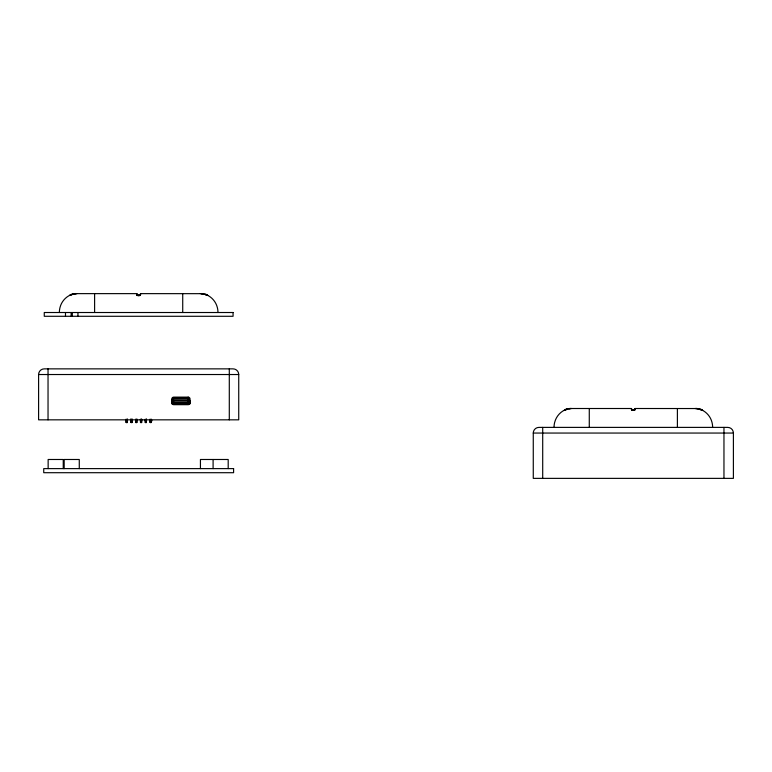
<?xml version="1.0" encoding="UTF-8"?>
<svg xmlns="http://www.w3.org/2000/svg" width="772" height="772" viewBox="0 0 772 772"><rect width="100%" height="100%" fill="white"/><g stroke="black" fill="none" stroke-linecap="round" stroke-linejoin="round"><path stroke-width="1.16" d="M132.031 422.535L132.06 419.148L132.031 422.535L130.941 422.496L130.883 419.148L130.941 422.496L132.012 422.496M136.856 419.148L136.827 422.535L135.708 422.535L135.679 419.148L135.737 422.496L136.827 422.535L136.847 419.119M151.215 422.535L151.244 419.148C153.493 421.637 148.774 423.181 151.196 422.496M189.902 403.592L189.951 400.668L189.536 403.602L190.037 401.575L189.893 403.582L189.873 403.032M172.745 403.65L172.706 397.87L178.042 397.657L176.547 398.198L174.221 397.638L172.445 398.95L172.417 404.238M172.571 401.517L172.88 403.138L188.358 402.714L188.542 398.4L173.169 398.497L172.938 403.167L180.87 403.331L173.295 402.666L172.445 398.95L172.667 403.592L172.503 401.681M189.314 403.592L188.542 398.4L188.995 403.563L189.285 398.941L187.538 397.648L183.572 397.686L183.997 398.14L184.016 397.638L177.714 397.638L177.763 398.198L177.792 397.638M183.997 398.14L184.016 397.638L185.695 398.13L185.637 397.638M187.953 402.695L188.783 403.602L187.664 402.569M140.552 293.765L140.446 294.277M635.211 408.678L635.076 409.228M172.938 403.167L172.706 397.87L187.538 397.648C193.01 402 185.772 405.416 180.889 403.293L185.656 403.032M188.754 403.611L189.285 398.941M173.16 398.555L173.295 402.666L178.023 403.312L173.353 402.666C173.903 401.778 171.963 399.78 172.928 400.842L173.932 402.945M189.14 402.83L183.717 403.312L188.387 402.666L189.314 400.581L188.908 398.989L188.899 403.109L180.889 403.293M188.773 403.216C189.902 402.337 188.271 399.983 189.314 400.61L188.889 403.08L180.889 403.312L188.465 402.627M188.358 402.714L189.072 400.629M173.121 399.404L173.864 398.42L173.121 399.404L173.131 402.415L173.989 403.486L176.286 403.573L173.989 403.486M174.26 400.243L187.48 400.243L187.355 401.199L174.375 401.199L174.26 400.243L187.48 400.243M140.031 294.943L140.07 294.894A3.86 1.293 -9.2 0 1 139.935 295.107M634.69 409.816L634.738 409.768A3.86 1.293 -9.2 0 1 634.594 409.98M139.857 295.097L139.713 295.203A3.667 1.177 -10.8 0 0 139.915 294.943M172.146 403.582L175.755 402.936L188.493 402.887L187.142 403.602L183.138 403.582M69.557 295.396L70.667 294.894A3.86 0.579 -19.8 0 0 70.339 295.097M564.255 410.26L565.229 409.807M189.159 402.55L187.123 403.515L190.491 403.515M172.417 400.678L172.986 400.61M74.633 293.804C67.618 294.779 61.76 300.52 60.052 307.324A20.14 20.14 0 0 0 59.367 312.515M72.568 294.238L72.172 294.354A16.53 16.53 0 0 1 76.988 293.63L136.779 293.63M567.237 409.112C561.09 410.8 556.303 416.089 554.721 422.197A20.14 20.14 0 0 0 554.035 427.389M569.302 408.678L566.831 409.228A16.53 16.53 0 0 1 571.656 408.504L631.448 408.504M570.604 408.542L571.656 408.504M173.353 402.666L180.87 403.331L172.909 403.109L172.581 401.469M76.196 293.649L76.988 293.63M173.874 402.183L172.243 402.183M188.31 402.714L173.478 402.733L173.449 398.526L188.291 398.555L188.349 402.926L187.142 403.602L185.955 402.936M140.552 293.63L201.395 293.669M136.934 295.522L140.06 295.522M38.6 374.526L238.731 374.526L238.731 419.833L38.6 419.833L38.6 374.526A5.665 5.665 0 0 1 44.265 368.862L233.057 368.862A5.665 5.665 0 0 1 238.731 374.526M171.731 403.602L190.008 403.602M635.221 408.504L696.064 408.542M632.644 410.395L634.372 410.395M533.269 433.053L733.4 433.053L733.4 478.37L533.269 478.37L533.269 433.053A5.665 5.665 0 0 1 538.933 427.389L727.726 427.389A5.665 5.665 0 0 1 733.4 433.053M176.296 403.582L178.679 403.602M172.803 403.052L180.87 403.312M175.755 402.936L173.478 402.733L174.588 403.602M186.911 402.569L190.24 402.83M202.698 293.804C209.714 294.779 215.571 300.52 217.279 307.324A20.14 20.14 0 0 1 217.965 312.515M697.367 408.678C704.382 409.652 710.24 415.394 711.948 422.197A20.14 20.14 0 0 1 712.633 427.389M187.596 398.342L188.291 398.555M206.79 294.943L206.664 294.894A3.86 0.579 19.8 0 1 206.993 295.097M701.825 409.98L702.665 410.386M207.157 295.097L207.996 295.512M137.474 295.097L137.619 295.203A3.667 1.177 10.8 0 1 137.416 294.943M631.93 409.768L631.969 409.816A3.86 1.293 9.2 0 0 632.065 409.98M137.262 294.894L137.31 294.943A3.86 1.293 9.2 0 0 137.406 295.107M176.315 397.638L176.547 398.198M631.583 409.228L631.457 408.716M136.905 294.315L136.779 293.765M185.55 397.638L185.695 398.13M172.445 398.95L172.928 400.842M136.827 294.045L136.837 294.103A1.785 1.592 0 0 0 138.642 295.261M150.115 422.496L150.086 419.119L150.096 422.535M723.962 427.389L723.962 478.37M677.391 408.504L677.391 427.389M589.277 408.504L589.277 427.389M542.706 427.389L542.706 478.37M229.294 368.862L229.294 419.833M228.194 468.614L228.194 459.485L200.44 459.485L200.44 468.614M213.091 459.485L213.091 468.614M189.873 402.173L189.873 403.534M182.723 293.63L182.723 312.515M94.609 293.63L94.609 312.515M79.275 468.614L79.275 459.485L64.172 459.485L64.172 468.614M77.953 312.515L77.953 316.288M72.288 312.515L72.288 316.288M71.149 312.515L71.149 316.288M65.485 312.515L65.485 316.288M63.246 468.614L63.246 459.485L48.144 459.485L48.144 468.614M48.038 368.862L48.038 419.833M200.344 293.63A16.53 16.53 0 0 1 205.188 294.364M140.61 293.63A1.814 1.612 0 0 1 138.68 295.29M138.661 295.454A1.785 1.554 -90 0 1 136.962 293.987M140.34 293.978A1.853 1.631 89.4 0 1 138.661 295.541M201.395 293.543A16.299 16.27 2.7 0 1 202.718 293.678M205.255 294.161A9.274 5.25 12.2 0 1 205.786 294.335M206.163 294.383A6.128 2.326 15 0 1 206.993 294.721M207.012 294.933A3.667 0.656 19 0 1 207.533 295.174M205.699 294.817A6.128 1.785 16.5 0 1 206.356 295.058M205.053 294.547A9.274 4.815 12.9 0 1 205.545 294.711M201.386 293.823A16.299 15.99 4.7 0 1 202.679 293.958M140.031 294.576A9.274 1.621 -35.1 0 1 139.906 294.769M139.877 294.721A6.128 1.467 -23 0 1 139.578 295.01M139.828 295.232A1.438 0.54 -5.2 0 1 138.352 295.541A1.438 0.54 -5.2 0 1 137.291 295.193M136.924 294.808A6.128 1.669 17.6 0 1 136.847 294.547M136.712 294.354A9.274 1.766 31.9 0 1 136.702 294.219M137.426 294.769A9.274 1.621 35.1 0 1 137.3 294.576M137.754 295.01A6.128 1.467 23 0 1 137.455 294.721M140.041 295.193A1.438 0.54 5.2 0 1 138.979 295.541A1.438 0.54 5.2 0 1 137.503 295.232M140.485 294.547A6.128 1.669 -17.6 0 1 140.407 294.808M140.629 294.219A9.274 1.766 -31.9 0 1 140.62 294.354M74.614 293.678A16.299 16.27 -2.7 0 1 75.926 293.543M71.526 294.335A9.225 5.192 -12.3 0 1 72.066 294.161M70.358 294.721A6.118 2.306 -15 0 1 71.159 294.393M70.985 295.058A6.128 1.785 -16.5 0 1 71.642 294.817M71.786 294.711A9.274 4.815 -12.9 0 1 72.279 294.547M74.662 293.958A16.299 15.99 -4.7 0 1 75.955 293.823M695.012 408.504A16.53 16.53 0 0 1 699.857 409.237M635.279 408.504A1.814 1.612 0 0 1 633.349 410.173M631.631 408.861A1.785 1.554 -90 0 0 633.329 410.328A1.853 1.631 89.4 0 0 635.009 408.851M633.31 410.135A1.785 1.592 0 0 1 631.409 408.909M696.064 408.417A16.299 16.27 2.7 0 1 697.386 408.552M699.924 409.035A9.274 5.25 12.2 0 1 700.455 409.208M700.822 409.266A6.128 2.326 15 0 1 701.652 409.594M701.671 409.807A3.667 0.656 19 0 1 702.202 410.048M701.323 409.826A3.86 0.579 19.8 0 1 701.661 409.971M700.358 409.691A6.128 1.785 16.5 0 1 701.015 409.932M699.721 409.43A9.274 4.815 12.9 0 1 700.214 409.585M696.045 408.697A16.299 15.99 4.7 0 1 697.338 408.832M634.7 409.45A9.274 1.621 -35.1 0 1 634.574 409.642M634.545 409.594A6.128 1.467 -23 0 1 634.246 409.884M634.584 409.816A3.667 1.177 -10.8 0 1 634.323 410.019M634.497 410.106A1.438 0.54 -5.2 0 1 633.021 410.414A1.438 0.54 -5.2 0 1 631.959 410.067M631.592 409.691A6.128 1.669 17.6 0 1 631.515 409.421M631.38 409.228A9.274 1.766 31.9 0 1 631.371 409.102M631.969 409.45A9.274 1.621 35.1 0 0 632.094 409.642A6.128 1.467 23 0 0 632.422 409.884M632.345 410.019A3.667 1.177 10.8 0 1 632.085 409.816M634.709 410.067A1.438 0.54 5.2 0 1 633.648 410.414A1.438 0.54 5.2 0 1 632.172 410.106M635.153 409.421A6.128 1.669 -17.6 0 1 635.076 409.691M635.298 409.102A9.274 1.766 -31.9 0 1 635.288 409.228M569.282 408.552A16.299 16.27 -2.7 0 1 570.595 408.417M566.194 409.208A9.225 5.192 -12.3 0 1 566.735 409.035M565.027 409.594A6.118 2.306 -15 0 1 565.828 409.266M565.007 409.971A3.86 0.579 -19.8 0 1 565.345 409.826M565.644 409.932A6.128 1.785 -16.5 0 1 566.301 409.691M566.455 409.585A9.274 4.815 -12.9 0 1 566.947 409.43M569.321 408.832A16.299 15.99 -4.7 0 1 570.614 408.697M173.43 403.032L173.41 403.582L173.43 403.032M127.264 419.148L127.235 422.535L126.125 422.535L126.087 419.148L126.145 422.496L127.235 422.535L127.255 419.119M141.652 419.148L141.623 422.535L140.504 422.535L140.475 419.148L140.523 422.496L141.623 422.535L141.633 419.119M146.448 419.148L146.419 422.535L145.3 422.535L145.271 419.148L145.319 422.496L146.419 422.535L146.429 419.119M187.644 402.752L187.49 403.495L187.644 402.752M233.067 312.515L44.265 312.515L44.265 316.288L233.067 316.288L233.067 312.515M188.156 397.126L173.719 397.126A1.891 1.891 0 0 0 171.828 399.018L171.828 402.791A1.891 1.891 0 0 0 173.719 404.682L188.156 404.682A1.891 1.891 0 0 0 190.047 402.791L190.047 399.018A1.891 1.891 0 0 0 188.156 397.126M233.598 468.614L43.734 468.614L43.734 472.705L233.598 472.705L233.598 468.614"/></g></svg>
